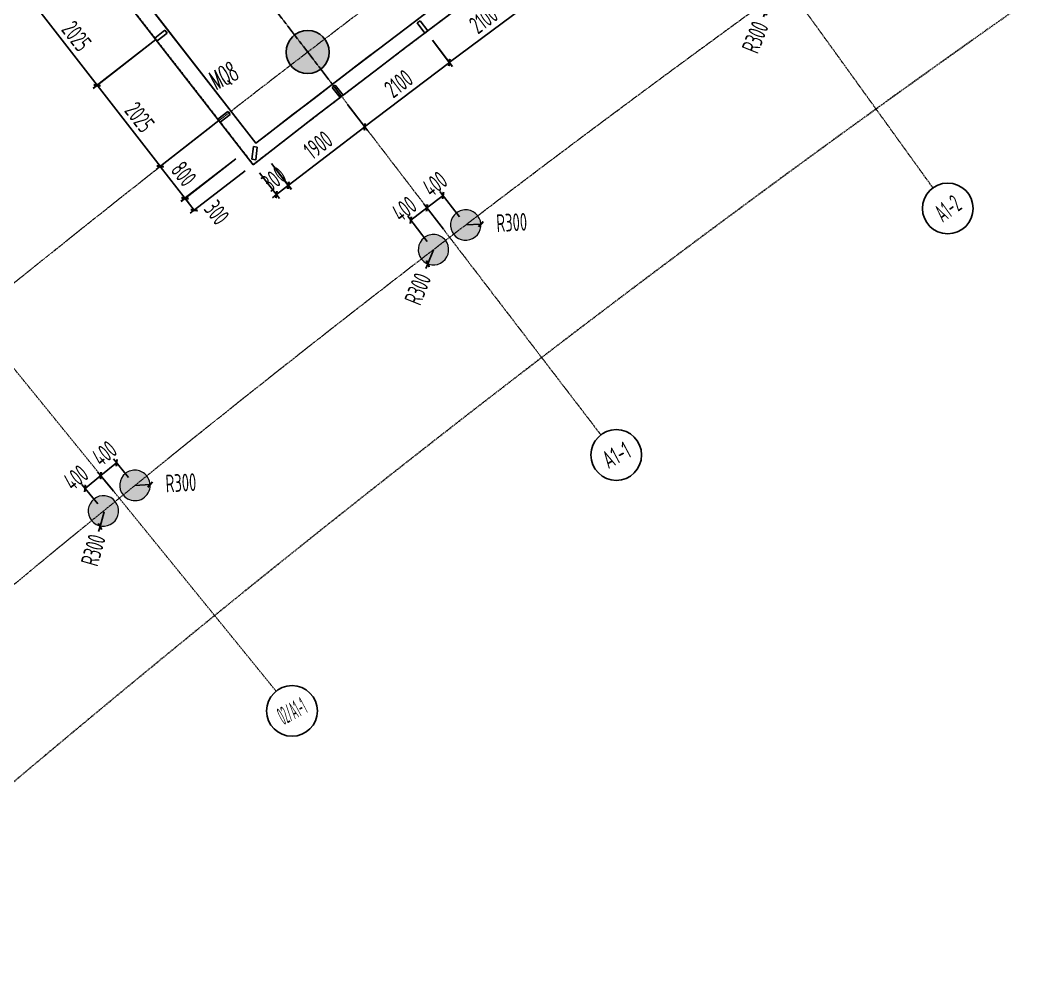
# Model space of a CAD drawing. Header units: millimetres. Extents: x 0 to 12095980, y -6694179 to 0.
# Drawn here: x 11594505 to 11614316, y -6479462 to -6460484 of the extents above; entities that cross this region are included whole.
import ezdxf
from ezdxf.enums import TextEntityAlignment as Align

# ---------------------------------------------------------------- set-up
doc = ezdxf.new("R2010")
doc.units = ezdxf.units.MM
doc.header["$LTSCALE"] = 10
doc.linetypes.add('A1-RG-AXIS$0$CENTER', pattern=[50.8, 31.75, -6.35, 6.35, -6.35])
doc.linetypes.add('A1-RI-F2$0$HIDDEN2', pattern=[0.1875, 0.125, -0.0625])
for name, color, linetype in [('A1-RD-2F$0$A-DIMS-1：100', 1, 'Continuous'), ('A1-RD-2F$0$A-GLAZ', 140, 'Continuous'), ('A1-RD-2F$0$A-louban', 5, 'Continuous'), ('A1-RG-AXIS$0$A-COLU-HATH', 8, 'Continuous'), ('A1-RG-AXIS$0$A-COLUMN', 7, 'Continuous'), ('A1-RG-AXIS$0$A-DETL-PEN0', 247, 'Continuous'), ('A1-RG-AXIS$0$A-SYMB-NAME', 13, 'Continuous'), ('A1-RI-F2$0$A-DIMS-1：100', 1, 'Continuous'), ('A1-RI-F2$0$A-FUZHUXIAN', 55, 'A1-RI-F2$0$HIDDEN2'), ('A1-RI-F2$0$A-TEXT1', 4, 'Continuous'), ('A1-RI-F2$0$N-SYMB-DOOR', 13, 'Continuous'), ('A1-RI-F2$0$N-SYMB-DOOR1', 13, 'Continuous'), ('A1-RI-F2$0$N-SYMB-DOOR2', 13, 'Continuous')]:
    doc.layers.add(name, color=color, linetype=linetype)
doc.layers.add('A1-RG-AXIS$0$A-GRID', color=1, linetype='A1-RG-AXIS$0$CENTER', lineweight=9)
doc.styles.add('A1-RD-2F$0$XD2008', font='xd-hzs.shx', dxfattribs={"width": 0.7, "bigfont": 'xd-hztxt.shx'})
doc.styles.add('A1-RG-AXIS$0$A1-RG-AXIS$0$XD2008', font='xd-hzs.shx', dxfattribs={"width": 0.7, "bigfont": 'xd-hztxt.shx'})
doc.styles.add('A1-RI-F2$0$ECADI', font='gbeitc.shx', dxfattribs={"width": 0.7, "bigfont": 'gbcbig.shx'})
doc.styles.add('A1-RI-F2$0$ECADI-SYM', font='simplex.shx', dxfattribs={"width": 0.7, "bigfont": 'hztxt.shx'})
doc.styles.add('A1-RI-F2$0$XD2008', font='xd-hzs.shx', dxfattribs={"width": 0.7, "bigfont": 'xd-hztxt.shx'})
doc.dimstyles.new('A1-RD-2F$0$XD100$0', dxfattribs={"dimscale": 100, "dimtxt": 3.5, "dimasz": 2, "dimexe": 1, "dimexo": 2, "dimgap": 1, "dimtad": 1, "dimdec": 0, "dimdsep": 46, "dimtxsty": 'A1-RD-2F$0$XD2008', "dimblk": 'A1-RD-2F$0$_ArchTick', "dimblk1": 'A1-RD-2F$0$_ArchTick', "dimblk2": 'A1-RD-2F$0$_ArchTick', "dimsah": 1, "dimcen": 2.5, "dimclrd": 1, "dimclre": 1, "dimclrt": 4, "dimaunit": 1, "dimadec": 0, "dimazin": 0, "dimtfac": 1, "dimtdec": 0, "dimtix": 1, "dimtmove": 2, "dimatfit": 3, "dimfxl": 1, "dimtolj": 1, "dimtzin": 0, "dimarcsym": 0})
doc.dimstyles.new('A1-RI-F2$0$XD100', dxfattribs={"dimscale": 100, "dimtxt": 3.5, "dimasz": 1, "dimexe": 1, "dimexo": 2, "dimgap": 1, "dimtad": 1, "dimdec": 0, "dimdsep": 46, "dimtxsty": 'A1-RI-F2$0$XD2008', "dimblk": 'A1-RI-F2$0$_ArchTick', "dimcen": 2.5, "dimclrd": 1, "dimclre": 1, "dimclrt": 4, "dimaunit": 1, "dimadec": 0, "dimazin": 0, "dimtfac": 1, "dimtdec": 0, "dimtix": 1, "dimtmove": 2, "dimatfit": 3, "dimfxl": 1, "dimtolj": 1, "dimtzin": 0, "dimarcsym": 0})
doc.dimstyles.new('A1-RI-F2$0$XD100$0', dxfattribs={"dimscale": 100, "dimtxt": 3.5, "dimasz": 2, "dimexe": 1, "dimexo": 2, "dimgap": 1, "dimtad": 1, "dimdec": 0, "dimdsep": 46, "dimtxsty": 'A1-RI-F2$0$XD2008', "dimblk1": 'A1-RI-F2$0$_ArchTick', "dimblk2": 'A1-RI-F2$0$_ArchTick', "dimsah": 1, "dimcen": 2.5, "dimclrd": 1, "dimclre": 1, "dimclrt": 4, "dimaunit": 1, "dimadec": 0, "dimazin": 0, "dimtfac": 1, "dimtdec": 0, "dimtix": 1, "dimtmove": 2, "dimatfit": 3, "dimfxl": 1, "dimtolj": 1, "dimtzin": 0, "dimarcsym": 0})

# ---------------------------------------------------------------- blocks, each defined once
blk = doc.blocks.new('A1-RI-F2$0$_ArchTick')
at = {"color": 0, "linetype": 'ByBlock', "const_width": 0.4}
blk.add_lwpolyline([(-0.5, -0.5), (0.5, 0.5)], dxfattribs=at)
blk = doc.blocks.new('*D54')
at = {"layer": 'A1-RI-F2$0$A-DIMS-1：100', "color": 1, "linetype": 'ByBlock', "lineweight": -2, "transparency": 16777216}
blk.add_line((11596769, -6469656), (11597069, -6469639), dxfattribs=at)
at = {"layer": 'A1-RI-F2$0$A-DIMS-1：100', "color": 1, "linetype": 'ByBlock', "lineweight": -2, "transparency": 16777216, "xscale": 100, "yscale": 100, "zscale": 100, "rotation": 3.206619953129028}
blk.add_blockref('A1-RI-F2$0$_ArchTick', (11597069, -6469639), dxfattribs=at)
at = {"layer": 'A1-RI-F2$0$A-DIMS-1：100', "color": 4, "linetype": 'ByBlock', "transparency": 16777216, "insert": (11597676, -6469605), "char_height": 350, "attachment_point": 5, "rotation": 3.2066, "style": 'A1-RI-F2$0$XD2008'}
blk.add_mtext('\\A1;R300', dxfattribs=at)
blk = doc.blocks.new('*D55')
at = {"layer": 'A1-RI-F2$0$A-DIMS-1：100', "color": 1, "linetype": 'ByBlock', "lineweight": -2, "transparency": 16777216}
for p, q in [((11596163, -6470178), (11596081, -6470466)), ((11596081, -6470466), (11596053, -6470562))]:
    blk.add_line(p, q, dxfattribs=at)
at = {"layer": 'A1-RI-F2$0$A-DIMS-1：100', "color": 1, "linetype": 'ByBlock', "lineweight": -2, "transparency": 16777216, "xscale": 100, "yscale": 100, "zscale": 100, "rotation": 74.1200311505565}
blk.add_blockref('A1-RI-F2$0$_ArchTick', (11596081, -6470466), dxfattribs=at)
at = {"layer": 'A1-RI-F2$0$A-DIMS-1：100', "color": 4, "linetype": 'ByBlock', "transparency": 16777216, "insert": (11595948, -6470932), "char_height": 350, "attachment_point": 5, "rotation": 74.12, "style": 'A1-RI-F2$0$XD2008'}
blk.add_mtext('\\A1;R300', dxfattribs=at)
blk = doc.blocks.new('*D56')
at = {"layer": 'A1-RI-F2$0$A-DIMS-1：100', "color": 1, "linetype": 'ByBlock', "lineweight": -2, "transparency": 16777216}
for p, q in [((11596408, -6469211), (11596097, -6469463)), ((11596643, -6469500), (11596345, -6469133)), ((11596333, -6469753), (11596034, -6469386))]:
    blk.add_line(p, q, dxfattribs=at)
at = {"layer": 'A1-RI-F2$0$A-DIMS-1：100', "color": 1, "linetype": 'ByBlock', "lineweight": -2, "transparency": 16777216, "xscale": 100, "yscale": 100, "zscale": 100}
for p, rotation in [((11596408, -6469211), 39.10205226899127), ((11596097, -6469463), 219.1020522689913)]:
    blk.add_blockref('A1-RI-F2$0$_ArchTick', p, dxfattribs=dict(at, rotation=rotation))
at = {"layer": 'A1-RI-F2$0$A-DIMS-1：100', "color": 4, "linetype": 'ByBlock', "transparency": 16777216, "insert": (11596167, -6469024), "char_height": 350, "attachment_point": 5, "rotation": 39.1021, "style": 'A1-RI-F2$0$XD2008'}
blk.add_mtext('\\A1;400', dxfattribs=at)
blk = doc.blocks.new('*D57')
at = {"layer": 'A1-RI-F2$0$A-DIMS-1：100', "color": 1, "linetype": 'ByBlock', "lineweight": -2, "transparency": 16777216}
for p, q in [((11596347, -6469770), (11596034, -6469386)), ((11595787, -6469715), (11596097, -6469463)), ((11596037, -6470022), (11595724, -6469638))]:
    blk.add_line(p, q, dxfattribs=at)
at = {"layer": 'A1-RI-F2$0$A-DIMS-1：100', "color": 1, "linetype": 'ByBlock', "lineweight": -2, "transparency": 16777216, "xscale": 100, "yscale": 100, "zscale": 100}
for p, rotation in [((11596097, -6469463), 39.1020522690206), ((11595787, -6469715), 219.1020522690206)]:
    blk.add_blockref('A1-RI-F2$0$_ArchTick', p, dxfattribs=dict(at, rotation=rotation))
at = {"layer": 'A1-RI-F2$0$A-DIMS-1：100', "color": 4, "linetype": 'ByBlock', "transparency": 16777216, "insert": (11595605, -6469501), "char_height": 350, "attachment_point": 5, "rotation": 39.1021, "style": 'A1-RI-F2$0$XD2008'}
blk.add_mtext('\\A1;400', dxfattribs=at)
blk = doc.blocks.new('*D58')
at = {"layer": 'A1-RI-F2$0$A-DIMS-1：100', "color": 1, "linetype": 'ByBlock', "lineweight": -2, "transparency": 16777216}
blk.add_line((11603291, -6464523), (11603591, -6464507), dxfattribs=at)
at = {"layer": 'A1-RI-F2$0$A-DIMS-1：100', "color": 1, "linetype": 'ByBlock', "lineweight": -2, "transparency": 16777216, "xscale": 100, "yscale": 100, "zscale": 100, "rotation": 3.206619954390564}
blk.add_blockref('A1-RI-F2$0$_ArchTick', (11603591, -6464507), dxfattribs=at)
at = {"layer": 'A1-RI-F2$0$A-DIMS-1：100', "color": 4, "linetype": 'ByBlock', "transparency": 16777216, "insert": (11604198, -6464473), "char_height": 350, "attachment_point": 5, "rotation": 3.2066, "style": 'A1-RI-F2$0$XD2008'}
blk.add_mtext('\\A1;R300', dxfattribs=at)
blk = doc.blocks.new('*D59')
at = {"layer": 'A1-RI-F2$0$A-DIMS-1：100', "color": 1, "linetype": 'ByBlock', "lineweight": -2, "transparency": 16777216}
for p, q in [((11603170, -6464365), (11602784, -6463861)), ((11602845, -6463941), (11602527, -6464184)), ((11602852, -6464608), (11602466, -6464105))]:
    blk.add_line(p, q, dxfattribs=at)
at = {"layer": 'A1-RI-F2$0$A-DIMS-1：100', "color": 1, "linetype": 'ByBlock', "lineweight": -2, "transparency": 16777216, "xscale": 100, "yscale": 100, "zscale": 100}
for p, rotation in [((11602845, -6463941), 37.45663385734307), ((11602527, -6464184), 217.4566338573431)]:
    blk.add_blockref('A1-RI-F2$0$_ArchTick', p, dxfattribs=dict(at, rotation=rotation))
at = {"layer": 'A1-RI-F2$0$A-DIMS-1：100', "color": 4, "linetype": 'ByBlock', "transparency": 16777216, "insert": (11602683, -6463713), "char_height": 350, "attachment_point": 5, "rotation": 37.4566, "style": 'A1-RI-F2$0$XD2008'}
blk.add_mtext('\\A1;400', dxfattribs=at)
blk = doc.blocks.new('*D60')
at = {"layer": 'A1-RI-F2$0$A-DIMS-1：100', "color": 1, "linetype": 'ByBlock', "lineweight": -2, "transparency": 16777216}
for p, q in [((11602527, -6464184), (11602209, -6464428)), ((11602852, -6464608), (11602466, -6464105)), ((11602534, -6464851), (11602149, -6464348))]:
    blk.add_line(p, q, dxfattribs=at)
at = {"layer": 'A1-RI-F2$0$A-DIMS-1：100', "color": 1, "linetype": 'ByBlock', "lineweight": -2, "transparency": 16777216, "xscale": 100, "yscale": 100, "zscale": 100}
for p, rotation in [((11602527, -6464184), 37.4962849280171), ((11602209, -6464428), 217.4962849280171)]:
    blk.add_blockref('A1-RI-F2$0$_ArchTick', p, dxfattribs=dict(at, rotation=rotation))
at = {"layer": 'A1-RI-F2$0$A-DIMS-1：100', "color": 4, "linetype": 'ByBlock', "transparency": 16777216, "insert": (11602078, -6464205), "char_height": 350, "attachment_point": 5, "rotation": 37.4963, "style": 'A1-RI-F2$0$XD2008'}
blk.add_mtext('\\A1;400', dxfattribs=at)
blk = doc.blocks.new('*D61')
at = {"layer": 'A1-RI-F2$0$A-DIMS-1：100', "color": 1, "linetype": 'ByBlock', "lineweight": -2, "transparency": 16777216}
for p, q in [((11602656, -6465010), (11602545, -6465288)), ((11602545, -6465288), (11602507, -6465381))]:
    blk.add_line(p, q, dxfattribs=at)
at = {"layer": 'A1-RI-F2$0$A-DIMS-1：100', "color": 1, "linetype": 'ByBlock', "lineweight": -2, "transparency": 16777216, "xscale": 100, "yscale": 100, "zscale": 100, "rotation": 68.16514908012485}
blk.add_blockref('A1-RI-F2$0$_ArchTick', (11602545, -6465288), dxfattribs=at)
at = {"layer": 'A1-RI-F2$0$A-DIMS-1：100', "color": 4, "linetype": 'ByBlock', "transparency": 16777216, "insert": (11602346, -6465783), "char_height": 350, "attachment_point": 5, "rotation": 68.1651, "style": 'A1-RI-F2$0$XD2008'}
blk.add_mtext('\\A1;R300', dxfattribs=at)
blk = doc.blocks.new('*D63')
at = {"layer": 'A1-RI-F2$0$A-DIMS-1：100', "color": 1, "linetype": 'ByBlock', "lineweight": -2, "transparency": 16777216}
for p, q in [((11609309, -6460049), (11609197, -6460327)), ((11609197, -6460327), (11609160, -6460420))]:
    blk.add_line(p, q, dxfattribs=at)
at = {"layer": 'A1-RI-F2$0$A-DIMS-1：100', "color": 1, "linetype": 'ByBlock', "lineweight": -2, "transparency": 16777216, "xscale": 100, "yscale": 100, "zscale": 100, "rotation": 68.16514907979455}
blk.add_blockref('A1-RI-F2$0$_ArchTick', (11609197, -6460327), dxfattribs=at)
at = {"layer": 'A1-RI-F2$0$A-DIMS-1：100', "color": 4, "linetype": 'ByBlock', "transparency": 16777216, "insert": (11608999, -6460822), "char_height": 350, "attachment_point": 5, "rotation": 68.1651, "style": 'A1-RI-F2$0$XD2008'}
blk.add_mtext('\\A1;R300', dxfattribs=at)
blk = doc.blocks.new('A1-RD-2F$0$_ArchTick')
at = {"color": 0, "linetype": 'ByBlock', "const_width": 0.4}
blk.add_lwpolyline([(-0.5, -0.5), (0.5, 0.5)], dxfattribs=at)
blk = doc.blocks.new('*D648')
at = {"layer": 'A1-RD-2F$0$A-DIMS-1：100', "color": 1, "linetype": 'ByBlock', "lineweight": -2, "transparency": 16777216}
for p, q in [((11602635, -6460878), (11603031, -6461399)), ((11601299, -6462590), (11602970, -6461319)), ((11600963, -6462149), (11601359, -6462670))]:
    blk.add_line(p, q, dxfattribs=at)
at = {"layer": 'A1-RD-2F$0$A-DIMS-1：100', "color": 1, "linetype": 'ByBlock', "lineweight": -2, "transparency": 16777216, "xscale": 100, "yscale": 100, "zscale": 100}
for p, rotation in [((11602970, -6461319), 37.25101708939462), ((11601299, -6462590), 217.2510170893946)]:
    blk.add_blockref('A1-RD-2F$0$_ArchTick', p, dxfattribs=dict(at, rotation=rotation))
at = {"layer": 'A1-RD-2F$0$A-DIMS-1：100', "color": 4, "linetype": 'ByBlock', "transparency": 16777216, "insert": (11601968, -6461736), "char_height": 350, "attachment_point": 5, "rotation": 37.251, "style": 'A1-RD-2F$0$XD2008'}
blk.add_mtext('\\A1;2100', dxfattribs=at)
blk = doc.blocks.new('*D697')
at = {"layer": 'A1-RD-2F$0$A-DIMS-1：100', "color": 1, "linetype": 'ByBlock', "lineweight": -2, "transparency": 16777216}
for p, q in [((11604314, -6459619), (11604707, -6460143)), ((11604647, -6460063), (11602966, -6461322)), ((11602634, -6460879), (11603026, -6461402))]:
    blk.add_line(p, q, dxfattribs=at)
at = {"layer": 'A1-RD-2F$0$A-DIMS-1：100', "color": 1, "linetype": 'ByBlock', "lineweight": -2, "transparency": 16777216, "xscale": 100, "yscale": 100, "zscale": 100}
for p, rotation in [((11604647, -6460063), 36.83960195110409), ((11602966, -6461322), 216.8396019511041)]:
    blk.add_blockref('A1-RD-2F$0$_ArchTick', p, dxfattribs=dict(at, rotation=rotation))
at = {"layer": 'A1-RD-2F$0$A-DIMS-1：100', "color": 4, "linetype": 'ByBlock', "transparency": 16777216, "insert": (11603642, -6460473), "char_height": 350, "attachment_point": 5, "rotation": 36.8396, "style": 'A1-RD-2F$0$XD2008'}
blk.add_mtext('\\A1;2100', dxfattribs=at)
blk = doc.blocks.new('*D704')
at = {"layer": 'A1-RD-2F$0$A-DIMS-1：100', "color": 1, "linetype": 'ByBlock', "lineweight": -2, "transparency": 16777216}
for p, q in [((11595940, -6459269), (11594702, -6460231)), ((11594781, -6460170), (11596024, -6461768)), ((11597183, -6460867), (11595945, -6461830))]:
    blk.add_line(p, q, dxfattribs=at)
at = {"layer": 'A1-RD-2F$0$A-DIMS-1：100', "color": 1, "linetype": 'ByBlock', "lineweight": -2, "transparency": 16777216, "xscale": 100, "yscale": 100, "zscale": 100}
for p, rotation in [((11594781, -6460170), 127.8679884602568), ((11596024, -6461768), 307.8679884602568)]:
    blk.add_blockref('A1-RD-2F$0$_ArchTick', p, dxfattribs=dict(at, rotation=rotation))
at = {"layer": 'A1-RD-2F$0$A-DIMS-1：100', "color": 4, "linetype": 'ByBlock', "transparency": 16777216, "insert": (11595619, -6460800), "char_height": 350, "attachment_point": 5, "rotation": 307.868, "style": 'A1-RD-2F$0$XD2008'}
blk.add_mtext('\\A1;2025', dxfattribs=at)
blk = doc.blocks.new('*D703')
at = {"layer": 'A1-RD-2F$0$A-DIMS-1：100', "color": 1, "linetype": 'ByBlock', "lineweight": -2, "transparency": 16777216}
for p, q in [((11597183, -6460867), (11595946, -6461829)), ((11596025, -6461768), (11597268, -6463366)), ((11598426, -6462466), (11597189, -6463428))]:
    blk.add_line(p, q, dxfattribs=at)
at = {"layer": 'A1-RD-2F$0$A-DIMS-1：100', "color": 1, "linetype": 'ByBlock', "lineweight": -2, "transparency": 16777216, "xscale": 100, "yscale": 100, "zscale": 100}
for p, rotation in [((11596025, -6461768), 127.8679884513174), ((11597268, -6463366), 307.8679884513174)]:
    blk.add_blockref('A1-RD-2F$0$_ArchTick', p, dxfattribs=dict(at, rotation=rotation))
at = {"layer": 'A1-RD-2F$0$A-DIMS-1：100', "color": 4, "linetype": 'ByBlock', "transparency": 16777216, "insert": (11596863, -6462398), "char_height": 350, "attachment_point": 5, "rotation": 307.868, "style": 'A1-RD-2F$0$XD2008'}
blk.add_mtext('\\A1;2025', dxfattribs=at)
blk = doc.blocks.new('A1-RD-2F$0$chuangkuang')
at = {"linetype": 'ByBlock'}
for p, q in [((11593433, -6456040), (11593631, -6455887)), ((11593677, -6455946), (11593479, -6456099)), ((11593631, -6455887), (11593677, -6455946)), ((11593479, -6456099), (11593433, -6456040))]:
    blk.add_line(p, q, dxfattribs=at)
blk = doc.blocks.new('*D637')
at = {"layer": 'A1-RD-2F$0$A-DIMS-1：100', "color": 1, "linetype": 'ByBlock', "lineweight": -2, "transparency": 16777216}
for p, q in [((11598267, -6462590), (11597190, -6463430)), ((11597269, -6463369), (11597207, -6463290)), ((11598759, -6463220), (11597682, -6464061)), ((11597761, -6463999), (11597269, -6463369)), ((11597761, -6463999), (11597823, -6464078))]:
    blk.add_line(p, q, dxfattribs=at)
at = {"layer": 'A1-RD-2F$0$A-DIMS-1：100', "color": 1, "linetype": 'ByBlock', "lineweight": -2, "transparency": 16777216, "xscale": 100, "yscale": 100, "zscale": 100}
for p, rotation in [((11597269, -6463369), 307.9703004571396), ((11597761, -6463999), 127.9703004571396)]:
    blk.add_blockref('A1-RD-2F$0$_ArchTick', p, dxfattribs=dict(at, rotation=rotation))
at = {"layer": 'A1-RD-2F$0$A-DIMS-1：100', "color": 4, "linetype": 'ByBlock', "transparency": 16777216, "insert": (11597732, -6463515), "char_height": 350, "attachment_point": 5, "rotation": 307.9703, "style": 'A1-RD-2F$0$XD2008'}
blk.add_mtext('\\A1;800', dxfattribs=at)
blk = doc.blocks.new('*D638')
at = {"layer": 'A1-RD-2F$0$A-DIMS-1：100', "color": 1, "linetype": 'ByBlock', "lineweight": -2, "transparency": 16777216}
for p, q in [((11600969, -6462155), (11601361, -6462668)), ((11599791, -6463743), (11601300, -6462589)), ((11599459, -6463309), (11599852, -6463822))]:
    blk.add_line(p, q, dxfattribs=at)
at = {"layer": 'A1-RD-2F$0$A-DIMS-1：100', "color": 1, "linetype": 'ByBlock', "lineweight": -2, "transparency": 16777216, "xscale": 100, "yscale": 100, "zscale": 100}
for p, rotation in [((11601300, -6462589), 37.39322972224172), ((11599791, -6463743), 217.3932297222417)]:
    blk.add_blockref('A1-RD-2F$0$_ArchTick', p, dxfattribs=dict(at, rotation=rotation))
at = {"layer": 'A1-RD-2F$0$A-DIMS-1：100', "color": 4, "linetype": 'ByBlock', "transparency": 16777216, "insert": (11600379, -6462947), "char_height": 350, "attachment_point": 5, "rotation": 37.3932, "style": 'A1-RD-2F$0$XD2008'}
blk.add_mtext('\\A1;1900', dxfattribs=at)
blk = doc.blocks.new('*D643')
at = {"layer": 'A1-RD-2F$0$A-DIMS-1：100', "color": 1, "linetype": 'ByBlock', "lineweight": -2, "transparency": 16777216}
for p, q in [((11599460, -6463308), (11599858, -6463819)), ((11599224, -6463492), (11599621, -6464003)), ((11599797, -6463740), (11599876, -6463679)), ((11599560, -6463924), (11599797, -6463740)), ((11599560, -6463924), (11599481, -6463986))]:
    blk.add_line(p, q, dxfattribs=at)
at = {"layer": 'A1-RD-2F$0$A-DIMS-1：100', "color": 1, "linetype": 'ByBlock', "lineweight": -2, "transparency": 16777216, "xscale": 100, "yscale": 100, "zscale": 100}
for p, rotation in [((11599797, -6463740), 217.8629989514249), ((11599560, -6463924), 37.86299895142486)]:
    blk.add_blockref('A1-RD-2F$0$_ArchTick', p, dxfattribs=dict(at, rotation=rotation))
at = {"layer": 'A1-RD-2F$0$A-DIMS-1：100', "color": 4, "linetype": 'ByBlock', "transparency": 16777216, "insert": (11599509, -6463615), "char_height": 350, "attachment_point": 5, "rotation": 37.863, "style": 'A1-RD-2F$0$XD2008'}
blk.add_mtext('\\A1;300', dxfattribs=at)
blk = doc.blocks.new('*D644')
at = {"layer": 'A1-RD-2F$0$A-DIMS-1：100', "color": 1, "linetype": 'ByBlock', "lineweight": -2, "transparency": 16777216}
for p, q in [((11598758, -6463220), (11597677, -6464054)), ((11598942, -6463457), (11597860, -6464292)), ((11597756, -6463993), (11597939, -6464231))]:
    blk.add_line(p, q, dxfattribs=at)
at = {"layer": 'A1-RD-2F$0$A-DIMS-1：100', "color": 1, "linetype": 'ByBlock', "lineweight": -2, "transparency": 16777216, "xscale": 100, "yscale": 100, "zscale": 100}
for p, rotation in [((11597756, -6463993), 127.6675414328201), ((11597939, -6464231), 307.66754143282)]:
    blk.add_blockref('A1-RD-2F$0$_ArchTick', p, dxfattribs=dict(at, rotation=rotation))
at = {"layer": 'A1-RD-2F$0$A-DIMS-1：100', "color": 4, "linetype": 'ByBlock', "transparency": 16777216, "insert": (11598383, -6464277), "char_height": 350, "attachment_point": 5, "rotation": 307.6675, "style": 'A1-RD-2F$0$XD2008'}
blk.add_mtext('\\A1;300', dxfattribs=at)
blk = doc.blocks.new('A1-RG-AXIS$0$Round Column1 - 600 mm Diameter-1418243-一层平面 校行政中心 FIRST FLOOR PLAN')
at = {"layer": 'A1-RG-AXIS$0$A-COLUMN', "lineweight": 9}
for start, end in [(90, 180), (0, 90), (180, 0)]:
    blk.add_arc((0, 0), 300, start, end, dxfattribs=at)
blk = doc.blocks.new('A1-RG-AXIS$0$colu')
at = {"layer": 'A1-RG-AXIS$0$A-COLU-HATH', "linetype": 'ByBlock'}
h = blk.add_hatch(color=256, dxfattribs=at)
h.paths.add_polyline_path([(11591264, -6433839), (11591159, -6433557), (11590222, -6433908), (11590400, -6434382)])
h.paths.add_polyline_path([(11582706, -6437301), (11582516, -6436795), (11581580, -6437146), (11581701, -6437474)])
h.paths.add_polyline_path([(11590472, -6449024), (11591080, -6449817), (11591635, -6449392), (11591027, -6448598)])
h.paths.add_polyline_path([(11597647, -6443800), (11598174, -6444530), (11598741, -6444120), (11598215, -6443391)])
h.paths.add_polyline_path([(11585545, -6442594), (11586154, -6443388), (11586709, -6442962), (11586101, -6442168)])
h.paths.add_polyline_path([(11592849, -6437150), (11593376, -6437880), (11593943, -6437471), (11593417, -6436741)])
h.paths.add_polyline_path([(11606395, -6455924), (11606921, -6456654), (11607489, -6456244), (11606962, -6455514)])
h.paths.add_polyline_path([(11601626, -6449315), (11602153, -6450044), (11602720, -6449635), (11602194, -6448905)])
edge = h.paths.add_edge_path()
edge.add_arc((11595249, -6454684), 425, 0, 360)
edge = h.paths.add_edge_path()
edge.add_arc((11600176, -6461115), 425, 0, 360)
h.paths.add_polyline_path([(11613307, -6451074), (11613812, -6451818), (11614392, -6451425), (11613886, -6450680)])
h.paths.add_polyline_path([(11620356, -6446424), (11620839, -6447183), (11621430, -6446806), (11620946, -6446047)])
h.paths.add_polyline_path([(11615974, -6439552), (11616458, -6440311), (11617048, -6439934), (11616564, -6439175)])
h.paths.add_polyline_path([(11608730, -6444330), (11609235, -6445075), (11609815, -6444682), (11609309, -6443937)])
h.paths.add_polyline_path([(11600306, -6431919), (11600812, -6432664), (11601391, -6432270), (11600885, -6431526)])
h.paths.add_polyline_path([(11607910, -6426904), (11608394, -6427663), (11608984, -6427286), (11608500, -6426527)])
h.paths.add_polyline_path([(11630302, -6423285), (11630693, -6423983), (11631129, -6423739), (11630739, -6423040)])
h.paths.add_polyline_path([(11626248, -6416039), (11626639, -6416737), (11627075, -6416493), (11626684, -6415795)])
h.paths.add_polyline_path([(11627535, -6441978), (11627997, -6442751), (11628598, -6442392), (11628136, -6441619)])
h.paths.add_polyline_path([(11634839, -6437741), (11635279, -6438526), (11635889, -6438184), (11635450, -6437399)])
h.paths.add_polyline_path([(11615655, -6422109), (11616117, -6422881), (11616718, -6422522), (11616256, -6421750)])
h.paths.add_polyline_path([(11619863, -6429147), (11620325, -6429919), (11620926, -6429560), (11620464, -6428788)])
h.paths.add_polyline_path([(11630859, -6430629), (11631299, -6431414), (11631910, -6431072), (11631470, -6430287)])
h.paths.add_polyline_path([(11627539, -6424694), (11627978, -6425480), (11628589, -6425138), (11628150, -6424353)])
h.paths.add_polyline_path([(11623353, -6434983), (11623815, -6435756), (11624415, -6435396), (11623953, -6434624)])
h.paths.add_polyline_path([(11623535, -6417538), (11623974, -6418324), (11624585, -6417982), (11624146, -6417197)])
h.paths.add_polyline_path([(11635339, -6420464), (11635756, -6421262), (11636376, -6420938), (11635960, -6420140)])
h.paths.add_polyline_path([(11645506, -6407138), (11645842, -6407864), (11645388, -6408074), (11645053, -6407348)])
h.paths.add_polyline_path([(11648218, -6414201), (11648554, -6414927), (11649008, -6414718), (11648672, -6413991)])
h.paths.add_polyline_path([(11649797, -6429904), (11650191, -6430713), (11650820, -6430407), (11650426, -6429597)])
h.paths.add_polyline_path([(11632163, -6412872), (11631542, -6413196), (11632283, -6414615), (11632904, -6414290)])
h.paths.add_polyline_path([(11648553, -6404923), (11647915, -6405211), (11648573, -6406669), (11649211, -6406381)])
h.paths.add_polyline_path([(11638488, -6426491), (11638905, -6427289), (11639525, -6426965), (11639108, -6426167)])
h.paths.add_polyline_path([(11646232, -6422575), (11646626, -6423384), (11647255, -6423078), (11646862, -6422268)])
h.paths.add_polyline_path([(11643258, -6416460), (11643651, -6417269), (11644281, -6416963), (11643887, -6416153)])
edge = h.paths.add_edge_path()
edge.add_arc((11640554, -6410101), 425, 0, 360)
h.paths.add_polyline_path([(11642262, -6433715), (11642678, -6434512), (11643299, -6434188), (11642882, -6433391)])
h.paths.add_polyline_path([(11657439, -6426310), (11657809, -6427131), (11658447, -6426843), (11658077, -6426022)])
h.paths.add_polyline_path([(11654086, -6418882), (11654456, -6419702), (11655094, -6419414), (11654724, -6418594)])
h.paths.add_polyline_path([(11659423, -6409141), (11659770, -6409971), (11660416, -6409702), (11660069, -6408871)])
h.paths.add_polyline_path([(11651288, -6412684), (11651658, -6413504), (11652296, -6413216), (11651926, -6412396)])
h.paths.add_polyline_path([(11672567, -6404095), (11672841, -6404846), (11673311, -6404675), (11673037, -6403924)])
h.paths.add_polyline_path([(11669749, -6396288), (11670092, -6397229), (11670562, -6397058), (11670219, -6396117)])
h.paths.add_polyline_path([(11678236, -6409178), (11678568, -6410121), (11679228, -6409889), (11678897, -6408946)])
h.paths.add_polyline_path([(11675949, -6402668), (11676281, -6403611), (11676941, -6403379), (11676610, -6402436)])
h.paths.add_polyline_path([(11662042, -6415416), (11662388, -6416247), (11663034, -6415977), (11662688, -6415147)])
h.paths.add_polyline_path([(11670094, -6412181), (11670417, -6413021), (11671070, -6412770), (11670748, -6411930)])
h.paths.add_polyline_path([(11656266, -6401573), (11656651, -6402496), (11657297, -6402226), (11656912, -6401304)])
h.paths.add_polyline_path([(11664718, -6398177), (11665077, -6399111), (11665730, -6398860), (11665372, -6397926)])
h.paths.add_polyline_path([(11667657, -6405832), (11667980, -6406673), (11668633, -6406422), (11668311, -6405582)])
h.paths.add_polyline_path([(11673265, -6395025), (11673596, -6395969), (11674256, -6395737), (11673925, -6394793)])
edge = h.paths.add_edge_path()
edge.add_arc((11681417, -6417175), 425, 0, 360)
h.paths.add_polyline_path([(11673015, -6419789), (11673338, -6420629), (11673991, -6420379), (11673669, -6419538)])
h.paths.add_polyline_path([(11665180, -6422938), (11665527, -6423769), (11666173, -6423499), (11665826, -6422668)])
for points in [[(11603526, -6464336, 0.414214), (11603104, -6464289, 0.414214), (11603056, -6464710, 1)], [(11602891, -6464823, 0.414214), (11602469, -6464775, 0.414214), (11602421, -6465197, 1)], [(11597004, -6469469, 0.414214), (11596582, -6469421, 0.414214), (11596535, -6469843, 1)], [(11596383, -6469973, 0.414214), (11595961, -6469926, 0.414214), (11595914, -6470347, 1)]]:
    blk.add_hatch(color=256, dxfattribs=at).paths.add_polyline_path(points)
at = {"layer": 'A1-RG-AXIS$0$A-COLUMN'}
blk.add_circle((11600176, -6461115), 425, dxfattribs=at)
for p, rotation in [((11603291, -6464523), 38.53871039790133), ((11602656, -6465010), 38.53871039790133), ((11596769, -6469656), 38.53871039786878), ((11596148, -6470160), 38.53871039786979)]:
    blk.add_blockref('A1-RG-AXIS$0$Round Column1 - 600 mm Diameter-1418243-一层平面 校行政中心 FIRST FLOOR PLAN', p, dxfattribs=dict(at, rotation=rotation))
blk = doc.blocks.new('A1-RG-AXIS$0$A1zhouhao')
at = {"color": 13}
blk.add_circle((11937809, -6402822), 500, dxfattribs=at)
at = {"style": 'A1-RG-AXIS$0$A1-RG-AXIS$0$XD2008', "width": 0.7}
blk.add_attdef('GRID', text='', height=500, dxfattribs=at).set_placement((11937809, -6402822), align=Align.MIDDLE)
blk = doc.blocks.new('A1-RG-AXIS')
at = {"layer": 'A1-RG-AXIS$0$A-DETL-PEN0', "linetype": 'A1-RG-AXIS$0$CENTER'}
blk.add_line((11593912.7, -6452939.8), (11600844.8, -6461988.1), dxfattribs=at)
for centre, radius, start, end in [((11778731.2, -6694179.2), 289000, 126.220539, 126.224504), ((11778731.2, -6694179.2), 289000, 126.631942, 126.635907), ((11778731.3, -6694179.2), 289000, 127.043345, 127.047311), ((11778731.3, -6694179.2), 289000, 127.454494, 127.45846), ((11778731.2, -6694179.1), 293600, 128.688806, 128.692709), ((11778731.3, -6694179.2), 289000.1, 127.865957, 127.869922), ((11778731.2, -6694179.1), 289000, 128.27736, 128.281326), ((11778731.2, -6694179.1), 289000, 128.688764, 128.692729), ((11778731.3, -6694179.2), 289000, 129.099913, 129.103878), ((11778731.2, -6694179.1), 289000, 129.547302, 129.551267)]:
    blk.add_arc(centre, radius, start, end, dxfattribs=at)
at = {"layer": 'A1-RG-AXIS$0$A-GRID', "ltscale": 0.05}
for points in [[(11690526.8, -6414141.5, 0.1045274), (11584753.6, -6473784.9)], [(11691982.8, -6418505.6, 0.1046378), (11587756.3, -6477270.1)]]:
    blk.add_lwpolyline(points, format="xyb", dxfattribs=at)
at = {"layer": 'A1-RG-AXIS$0$A-GRID', "linetype": 'A1-RG-AXIS$0$CENTER', "ltscale": 0.05}
for points in [[(11612502.7, -6463791.2), (11588159.5, -6430052.4)], [(11580654, -6435633.4), (11605955.9, -6468659.3)], [(11599551.6, -6473713.4), (11573311.8, -6441427.7)]]:
    blk.add_lwpolyline(points, dxfattribs=at)
blk.add_arc((11778731.9, -6694178.6), 308600, 107.574373, 131.323037, dxfattribs=at)
at = {"layer": 'A1-RG-AXIS$0$A-GRID', "ltscale": 0.05}
blk.add_arc((11778731.9, -6694178.6), 301700, 107.53359, 131.336201, dxfattribs=at)
at = {"layer": 'A1-RG-AXIS$0$A-COLU-HATH', "linetype": 'ByBlock'}
blk.add_blockref('A1-RG-AXIS$0$colu', (0, 0), dxfattribs=at)
at = {"layer": 'A1-RG-AXIS$0$A-SYMB-NAME', "linetype": 'ByBlock'}
ref = blk.add_blockref('A1-RG-AXIS$0$A1zhouhao', (-1814559.1, -8256841.1), dxfattribs=dict(at, rotation=35.81121549964463))
ref.add_attrib('GRID', 'A1-2', dxfattribs={"layer": '0', "color": 4, "height": 350, "rotation": 35.81122, "style": 'A1-RG-AXIS$0$A1-RG-AXIS$0$XD2008', "width": 0.6}).set_placement((11612795.3, -6464196.7), align=Align.MIDDLE)
ref = blk.add_blockref('A1-RG-AXIS$0$A1zhouhao', (-1940142.8, -6420162), dxfattribs=dict(at, rotation=27.99999999589075))
ref.add_attrib('GRID', 'A1-1', dxfattribs={"layer": '0', "color": 4, "height": 350, "rotation": 28, "style": 'A1-RG-AXIS$0$A1-RG-AXIS$0$XD2008', "width": 0.7}).set_placement((11606260, -6469056.2), align=Align.MIDDLE)
ref = blk.add_blockref('A1-RG-AXIS$0$A1zhouhao', (-1946535.8, -6425207.2), dxfattribs=dict(at, rotation=27.99999999589075))
ref.add_attrib('GRID', '02/A1-1', dxfattribs={"layer": '0', "color": 4, "height": 350, "rotation": 28, "style": 'A1-RG-AXIS$0$A1-RG-AXIS$0$XD2008', "width": 0.4}).set_placement((11599867, -6474101.4), align=Align.MIDDLE)
blk = doc.blocks.new('A1-RI-F2$0$mc')
at = {"layer": 'A1-RI-F2$0$N-SYMB-DOOR', "style": 'A1-RI-F2$0$ECADI-SYM', "width": 0.7}
for tag, p in [('门窗主编号1', (56, -311)), ('门窗主编号2', (668, -311))]:
    blk.add_attdef(tag, p, '', height=180, dxfattribs=at)
at = {"layer": 'A1-RI-F2$0$N-SYMB-DOOR', "style": 'A1-RI-F2$0$ECADI-SYM', "width": 0.7, "flags": 1}
for tag, p in [('洞口尺寸(宽X高)', (56, -717)), ('备注', (57, -921))]:
    blk.add_attdef(tag, p, '', height=180, dxfattribs=at)
at = {"layer": 'A1-RI-F2$0$N-SYMB-DOOR1', "style": 'A1-RI-F2$0$ECADI-SYM', "width": 0.7}
blk.add_attdef('门窗辅编号1', (56, -516), '', height=180, dxfattribs=at)
at = {"layer": 'A1-RI-F2$0$N-SYMB-DOOR2', "style": 'A1-RI-F2$0$ECADI-SYM', "width": 0.7}
blk.add_attdef('门窗辅编号2', (312, -516), '', height=180, dxfattribs=at)
blk = doc.blocks.new('A1-RD-2F')
at = {"layer": 'A1-RD-2F$0$A-GLAZ', "ltscale": 0.25}
for p, q in [((11592585.5, -6454466.4), (11599153.7, -6462913.2)), ((11594767.3, -6457761), (11599100.9, -6463334.2))]:
    blk.add_line(p, q, dxfattribs=at)
for radius, start, end in [(292800, 108.984813, 127.828852), (292500, 108.926088, 127.887577), (292500, 108.926088, 127.887577)]:
    blk.add_arc((11778729.3, -6694180.2), radius, start, end, dxfattribs=at)
at = {"layer": 'A1-RD-2F$0$A-louban'}
blk.add_lwpolyline([(11592585.5, -6454466.4), (11599153.7, -6462913.2, -0.0824084), (11683476.3, -6417307.1)], format="xyb", dxfattribs=at)
blk.add_lwpolyline([(11602211.1, -6450125.7, 0.0015459), (11600705.4, -6451221.8), (11599169, -6449124.3, -0.0088636), (11607955.7, -6442922.1), (11606439.4, -6440688.1, 0.0136054), (11592884.1, -6450451), (11592884.1, -6450451), (11594708.7, -6452832.7, 0.0022067), (11592585.5, -6454466.4), (11599153.7, -6462913.2, -0.0085073), (11607125.8, -6456937.6)], format="xyb", close=True, dxfattribs=at)
at = {"linetype": 'ByBlock'}
for p, rotation in [((4980644.9, -17960280.1), 89.17729027794832), ((5101681.4, -18031343.6), 89.78681553701277), ((-1162624.5, -10100139), 45.01897601344382)]:
    blk.add_blockref('A1-RD-2F$0$chuangkuang', p, dxfattribs=dict(at, rotation=rotation))
for p in [(3726.5, -4797.4), (4969.5, -6396)]:
    blk.add_blockref('A1-RD-2F$0$chuangkuang', p, dxfattribs=at)
at = {"layer": 'A1-RD-2F$0$A-DIMS-1：100', "color": 3, "linetype": 'ByBlock'}
for p1, p2, distance, picture, middle in [((11596097.5, -6459145.8), (11597340.6, -6460744.4), -1668.1, '*D704', (11595619.3, -6460800.3)), ((11604194.5, -6459459.4), (11602513.9, -6460718.5), 754.3, '*D697', (11603641.6, -6460472.6)), ((11597340.6, -6460744.4), (11598583.6, -6462343), -1667.1, '*D703', (11596863.1, -6462398.3)), ((11600842.3, -6461989.7), (11602513.9, -6460718.5), -754.3, '*D648', (11601968.2, -6461735.7)), ((11599337.8, -6463150.1), (11600847.3, -6461996.2), -746.1, '*D638', (11600378.6, -6462947.4)), ((11598916.8, -6463097.4), (11598424.6, -6462466.7), 1466.1, '*D637', (11597731.7, -6463514.9)), ((11599100.8, -6463334), (11599337.6, -6463149.8), -747.7, '*D643', (11599509.4, -6463615.1))]:
    dim = blk.add_aligned_dim(p1=p1, p2=p2, distance=distance, dimstyle='A1-RD-2F$0$XD100$0', override={"dimasz": 1}, dxfattribs=at)
    dim.commit()
    dim.dimension.update_dxf_attribs({"geometry": picture, "text_midpoint": middle})
dim = blk.add_linear_dim(base=(11597939.5, -6464230.5), p1=(11598916.8, -6463097.4), p2=(11599100, -6463334.6), angle=307.66754, dimstyle='A1-RD-2F$0$XD100$0', override={"dimasz": 1}, dxfattribs=at)
dim.commit()
dim.dimension.update_dxf_attribs({"geometry": '*D644', "text_midpoint": (11598383.3, -6464277.3), "dimtype": 129})
blk = doc.blocks.new('A1-RI-F2')
at = {"layer": 'A1-RI-F2$0$A-FUZHUXIAN', "ltscale": 15}
blk.add_lwpolyline([(11697385.2, -6408952.1, 0.0114998), (11684356.2, -6412994.1), (11685659.5, -6416881.5, 0.0845607), (11599102.5, -6463333.2), (11592167, -6454412), (11594287.7, -6452776.4, 0), (11592699.6, -6450703.6, 0.0170298), (11576443.9, -6463978.8), (11589775.5, -6479462.1, -0.111917), (11700888.4, -6418975.6, -0.111917)], format="xyb", dxfattribs=at)
at = {"color": 3, "linetype": 'ByBlock'}
blk.add_blockref('A1-RD-2F', (0, 0), dxfattribs=at)
at = {"linetype": 'ByBlock'}
blk.add_blockref('A1-RG-AXIS', (0, 0), dxfattribs=at)
at = {"layer": 'A1-RI-F2$0$N-SYMB-DOOR'}
ref = blk.add_blockref('A1-RI-F2$0$mc', (11598079.6, -6461492), dxfattribs=dict(at, xscale=1.499999999156396, yscale=1.499999999156396, rotation=27.15055400611745))
ref.add_attrib('门窗主编号1', 'MQ8', (11598367, -6461869.4), dxfattribs={"height": 375, "rotation": 27.15055, "style": 'A1-RI-F2$0$ECADI-SYM', "width": 0.5})
at = {"layer": 'A1-RI-F2$0$A-TEXT1', "style": 'A1-RI-F2$0$ECADI', "width": 0.7}
for tag, p in [('（-0.050）', (11749732.1, -6422418.7)), ('（结构标高）', (11757640.8, -6422418.7))]:
    blk.add_attdef(tag, p, '', height=375, dxfattribs=at)
at = {"layer": 'A1-RI-F2$0$A-DIMS-1：100', "color": 3, "linetype": 'ByBlock'}
for center, mpoint, picture, middle in [((11609309.1, -6460048.5), (11609197.5, -6460327), '*D63', (11608999.1, -6460822)), ((11603291.2, -6464523.4), (11603590.7, -6464506.6), '*D58', (11604198.1, -6464472.6)), ((11602656.1, -6465009.9), (11602544.5, -6465288.4), '*D61', (11602346.2, -6465783.4)), ((11596769.2, -6469655.7), (11597068.7, -6469638.9), '*D54', (11597676.1, -6469604.9)), ((11596162.9, -6470177.6), (11596080.8, -6470466.2), '*D55', (11595948.3, -6470932.2))]:
    dim = blk.add_radius_dim(center=center, mpoint=mpoint, dimstyle='A1-RI-F2$0$XD100', override={"dimblk1": 'A1-RI-F2$0$_ArchTick', "dimblk2": 'A1-RI-F2$0$_ArchTick', "dimsah": 1}, dxfattribs=at)
    dim.commit()
    dim.dimension.update_dxf_attribs({"geometry": picture, "text_midpoint": middle, "dimtype": 132})
for base, p1, p2, angle, picture, middle in [((11602527.2, -6464184), (11603291.2, -6464523.4), (11602973.6, -6464766.6), 217.45663, '*D59', (11602682.9, -6463713.3)), ((11602209.4, -6464427.7), (11602973.5, -6464766.4), (11602656.1, -6465009.9), 217.49628, '*D60', (11602077.6, -6464204.9)), ((11596097.3, -6469463.2), (11596769.2, -6469655.7), (11596458.8, -6469908), 219.10205, '*D56', (11596167, -6469023.7)), ((11596097.3, -6469463.2), (11596162.9, -6470177.6), (11596473.1, -6469925.6), 39.10205, '*D57', (11595604.6, -6469500.7))]:
    dim = blk.add_linear_dim(base=base, p1=p1, p2=p2, angle=angle, dimstyle='A1-RI-F2$0$XD100$0', override={"dimasz": 1}, dxfattribs=at)
    dim.commit()
    dim.dimension.update_dxf_attribs({"geometry": picture, "text_midpoint": middle, "dimtype": 129})

msp = doc.modelspace()

# ---------------------------------------------------------------- block references
msp.add_blockref('A1-RI-F2', (0, 0))

doc.saveas('drawing.dxf')
